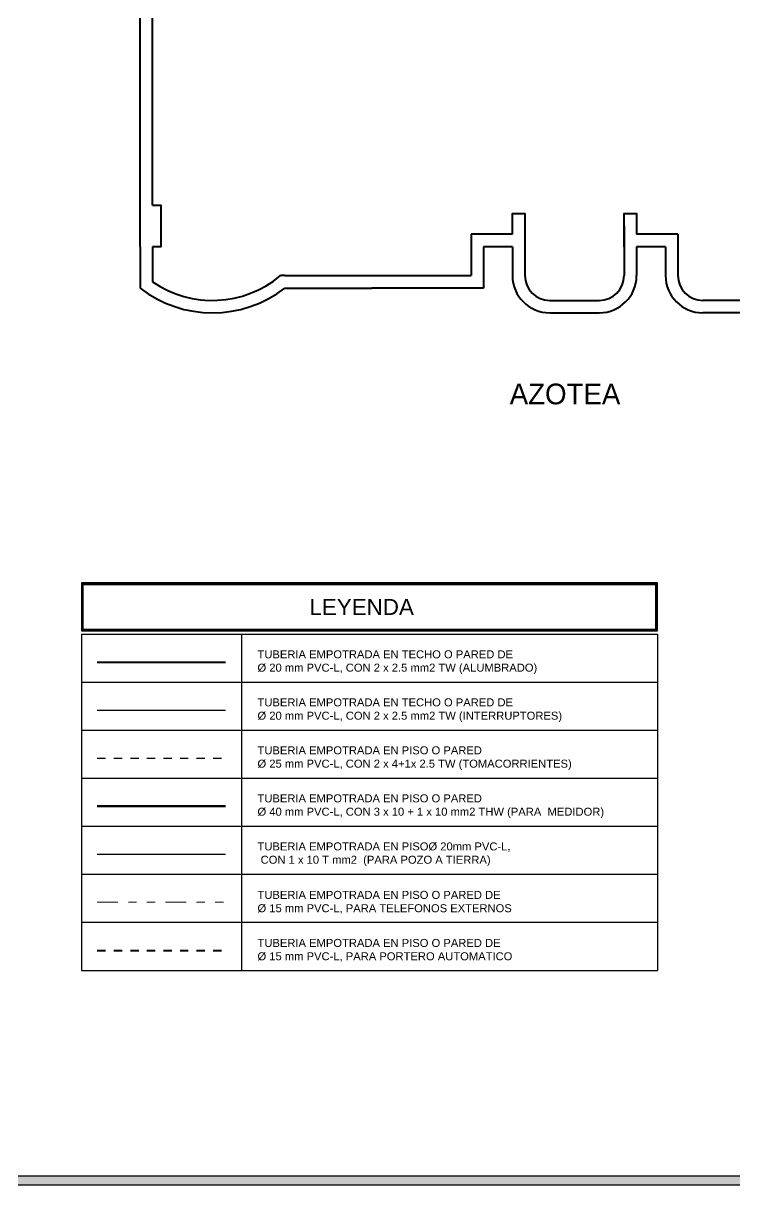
# Model space of a CAD drawing. Header units: metres. Extents: x 1996 to 3973, y 1775 to 3610.
# Drawn here: x 2248.66 to 2257.26, y 1775.02 to 1789.07 of the extents above; entities that cross this region are included whole.
import ezdxf
from ezdxf.enums import TextEntityAlignment as Align

# ---------------------------------------------------------------- set-up
doc = ezdxf.new("R2010")
doc.units = ezdxf.units.M
for name, pattern in [('MORSE_D', [1.25, 0.5, -0.25, 0, -0.25, 0, -0.25]), ('TRAZO_Y_PUNTO2', [0.4, 0.2, -0.1, 0, -0.1]), ('TRAZOS1', [0.15, 0.1, -0.05])]:
    doc.linetypes.add(name, pattern=pattern)
for name, color, linetype in [('0.4', 4, 'Continuous'), ('CIRCUITO TV', 32, 'TV_LINE'), ('VIVIENDA1', 7, 'Continuous')]:
    doc.layers.add(name, color=color, linetype=linetype)
for name, color, linetype, lineweight in [('CABLE-INTERRUPTOR', 2, 'Continuous', 25), ('CABLE-LUZ', 1, 'Continuous', 40), ('CABLE-MEDIDOR', 6, 'Continuous', 60), ('CABLE-TELEFONO', 33, 'TRAZO_Y_PUNTO2', 40), ('CABLE-TOMACORRIENTE', 3, 'TRAZOS1', 30), ('CUAD', 174, 'Continuous', 30), ('TEX-CORTE', 31, 'Continuous', 13), ('TIMBRE', 3, 'TRAZO_Y_PUNTO2', 20)]:
    doc.layers.add(name, color=color, linetype=linetype, lineweight=lineweight)
doc.styles.add('A-2', font='swissel.ttf', dxfattribs={"height": 0.1})
doc.styles.add('huber', font='comic.ttf', dxfattribs={"height": 0.13})
doc.styles.add('S-2', font='arial.ttf', dxfattribs={"height": 0.2})
doc.styles.get("Standard").update_dxf_attribs({"font": 'arial.ttf'})
doc.linetypes.add('TV_LINE', pattern='A,0.5,-0.2,["TV",Standard,S=0.1,R=0,X=-0.1,Y=-0.05],-0.25', length=0.95)

msp = doc.modelspace()

# ---------------------------------------------------------------- hatches: boundary and pattern name
h = msp.add_hatch(color=6)
h.dxf.hatch_style = 1
h.set_gradient(color1=(255, 0, 255), color2=(255, 51, 255), one_color=1, tint=0.6, name='CYLINDER')
h.paths.add_polyline_path([(2268.549, 1775.019), (2268.549, 1805.639), (2228.483, 1805.639), (2228.483, 1775.019)])
h.paths.add_polyline_path([(2268.444, 1775.128), (2268.444, 1805.534), (2228.587, 1805.534), (2228.587, 1775.128)], flags=16)

# ---------------------------------------------------------------- linework, layer by layer
at = {"layer": '0.4', "lineweight": 40}
for p, q in [((2250.073, 1786.864), (2250.073, 1789.164)), ((2250.223, 1786.864), (2250.223, 1789.164)), ((2250.223, 1786.864), (2250.323, 1786.864)), ((2250.223, 1786.864), (2250.323, 1786.864)), ((2250.323, 1786.864), (2250.323, 1786.364)), ((2250.323, 1786.864), (2250.323, 1786.364)), ((2254.573, 1786.764), (2254.723, 1786.764)), ((2254.573, 1786.514), (2254.573, 1786.764)), ((2254.573, 1786.764), (2254.723, 1786.764)), ((2254.573, 1786.514), (2254.573, 1786.764)), ((2254.723, 1786.764), (2254.723, 1786.364)), ((2254.723, 1786.764), (2254.723, 1786.364)), ((2255.923, 1786.764), (2256.073, 1786.764)), ((2255.923, 1786.364), (2255.923, 1786.764)), ((2255.923, 1786.764), (2256.073, 1786.764)), ((2255.923, 1786.364), (2255.923, 1786.764)), ((2256.073, 1786.764), (2256.073, 1786.514)), ((2256.073, 1786.764), (2256.073, 1786.514)), ((2254.573, 1786.514), (2254.073, 1786.514)), ((2254.073, 1786.514), (2254.073, 1786.014)), ((2255.923, 1786.614), (2255.923, 1786.364)), ((2256.073, 1786.614), (2256.073, 1786.514)), ((2256.573, 1786.514), (2256.073, 1786.514)), ((2256.573, 1786.514), (2256.073, 1786.514)), ((2256.573, 1786.514), (2256.573, 1786.364)), ((2250.073, 1786.364), (2250.073, 1785.94)), ((2250.323, 1786.364), (2250.223, 1786.364)), ((2250.223, 1786.364), (2250.223, 1785.94)), ((2250.323, 1786.364), (2250.223, 1786.364)), ((2250.323, 1786.364), (2250.223, 1786.364)), ((2254.223, 1786.364), (2254.223, 1785.864)), ((2254.573, 1786.364), (2254.223, 1786.364)), ((2254.573, 1786.364), (2254.573, 1786.014)), ((2254.723, 1786.364), (2254.723, 1786.014)), ((2255.923, 1786.364), (2255.923, 1786.014)), ((2256.423, 1786.364), (2256.073, 1786.364)), ((2256.073, 1786.364), (2256.073, 1786.014)), ((2256.073, 1786.364), (2256.073, 1786.364)), ((2256.423, 1786.364), (2256.423, 1786.014)), ((2256.573, 1786.364), (2256.573, 1786.014)), ((2251.823, 1786.014), (2251.77, 1786.014)), ((2251.823, 1786.014), (2252.873, 1786.014)), ((2252.873, 1786.014), (2254.073, 1786.014)), ((2250.073, 1785.94), (2250.073, 1785.864)), ((2250.223, 1785.94), (2250.223, 1785.94)), ((2251.823, 1785.864), (2252.873, 1785.864)), ((2254.223, 1785.864), (2252.873, 1785.864)), ((2254.573, 1785.864), (2254.573, 1785.864)), ((2255.023, 1785.714), (2255.623, 1785.714)), ((2258.173, 1785.714), (2256.873, 1785.714)), ((2255.023, 1785.564), (2255.623, 1785.564)), ((2258.173, 1785.564), (2256.873, 1785.564))]:
    msp.add_line(p, q, dxfattribs=at)
for points in [[(2250.073, 1786.364), (2250.073, 1786.864)], [(2250.223, 1786.864), (2250.323, 1786.864), (2250.323, 1786.364), (2250.223, 1786.364)], [(2254.573, 1786.514), (2254.573, 1786.764), (2254.723, 1786.764), (2254.723, 1786.364)], [(2255.923, 1786.364), (2255.923, 1786.364), (2255.923, 1786.764), (2256.073, 1786.764), (2256.073, 1786.514)]]:
    msp.add_lwpolyline(points, dxfattribs=at)
for centre, radius, start, end in [((2250.948, 1786.989), 1.275, 235.3671, 310.1154), ((2255.023, 1786.014), 0.45, 180, 270), ((2255.023, 1786.014), 0.3, 180, 270), ((2255.623, 1786.014), 0.45, 270, 0), ((2255.623, 1786.014), 0.3, 270, 0), ((2256.873, 1786.014), 0.45, 180, 270), ((2256.873, 1786.014), 0.3, 180, 270), ((2250.948, 1786.989), 1.425, 232.1395, 307.8605)]:
    msp.add_arc(centre, radius, start, end, dxfattribs=at)
at = {"layer": 'CABLE-INTERRUPTOR'}
msp.add_line((2249.556, 1780.758), (2251.105, 1780.758), dxfattribs=at)
at = {"layer": 'CABLE-LUZ'}
msp.add_line((2249.556, 1781.339), (2251.105, 1781.339), dxfattribs=at)
at = {"layer": 'CABLE-MEDIDOR'}
msp.add_line((2249.556, 1779.597), (2251.105, 1779.597), dxfattribs=at)
at = {"layer": 'CABLE-TELEFONO', "ltscale": 0.5}
msp.add_line((2249.556, 1777.854), (2251.105, 1777.854), dxfattribs=at)
at = {"layer": 'CABLE-TOMACORRIENTE'}
msp.add_line((2249.556, 1780.178), (2251.105, 1780.178), dxfattribs=at)
at = {"layer": 'CIRCUITO TV', "ltscale": 0.75}
msp.add_line((2249.556, 1779.016), (2251.105, 1779.016), dxfattribs=at)
at = {"layer": 'CUAD'}
for p, q in [((2249.363, 1781.678), (2249.363, 1777.612)), ((2249.363, 1781.678), (2256.326, 1781.678)), ((2251.299, 1781.678), (2251.299, 1777.612)), ((2256.326, 1781.678), (2256.326, 1777.612)), ((2249.363, 1781.097), (2256.326, 1781.097)), ((2249.363, 1780.516), (2256.326, 1780.516)), ((2249.363, 1779.936), (2256.326, 1779.936)), ((2249.363, 1779.355), (2256.326, 1779.355)), ((2249.363, 1778.774), (2256.326, 1778.774)), ((2249.363, 1778.193), (2256.326, 1778.193)), ((2249.363, 1777.612), (2256.326, 1777.612))]:
    msp.add_line(p, q, dxfattribs=at)
at = {"layer": 'CUAD', "const_width": 0.029}
msp.add_lwpolyline([(2256.311, 1782.283), (2249.377, 1782.283), (2249.377, 1781.731), (2256.311, 1781.731)], close=True, dxfattribs=at)
at = {"layer": 'CUAD'}
msp.add_lwpolyline([(2256.326, 1782.298), (2249.363, 1782.298), (2249.363, 1781.717), (2256.326, 1781.717)], close=True, dxfattribs=at)
at = {"layer": 'TIMBRE', "linetype": 'MORSE_D', "ltscale": 0.5}
msp.add_line((2249.556, 1778.435), (2251.105, 1778.435), dxfattribs=at)
at = {"layer": 'VIVIENDA1', "color": 6, "linetype": 'ByBlock', "lineweight": 30}
for points in [[(2268.549, 1775.019), (2268.549, 1805.639), (2228.483, 1805.639), (2228.483, 1775.019)], [(2268.444, 1775.128), (2268.444, 1805.534), (2228.587, 1805.534), (2228.587, 1775.128)]]:
    msp.add_lwpolyline(points, close=True, dxfattribs=at)

# ---------------------------------------------------------------- texts
at = {"insert": (2254.54, 1784.708), "char_height": 0.25, "attachment_point": 1, "style": 'huber'}
msp.add_mtext('{\\C1;AZOTEA}', dxfattribs=at)
at = {"layer": 'TEX-CORTE', "style": 'S-2'}
msp.add_text('LEYENDA', height=0.1936, dxfattribs=at).set_placement((2252.751, 1782.007), align=Align.MIDDLE_CENTER)
at = {"layer": 'TEX-CORTE', "char_height": 0.0968, "width": 4.84, "attachment_point": 4, "style": 'A-2'}
for s, insert in [('TUBERIA EMPOTRADA EN TECHO O PARED DE\\P%%C 20 mm PVC-L, CON 2 x 2.5 mm2 TW (ALUMBRADO)', (2251.492, 1781.339)), ('TUBERIA EMPOTRADA EN TECHO O PARED DE\\P%%C 20 mm PVC-L, CON 2 x 2.5 mm2 TW (INTERRUPTORES)', (2251.492, 1780.758)), ('TUBERIA EMPOTRADA EN PISO O PARED\\P%%C 25 mm PVC-L, CON 2 x 4+1x 2.5 TW (TOMACORRIENTES)', (2251.492, 1780.178)), ('TUBERIA EMPOTRADA EN PISO O PARED\\P%%C 40 mm PVC-L, CON 3 x 10 + 1 x 10 mm2 THW (PARA  MEDIDOR)', (2251.492, 1779.597)), ('TUBERIA EMPOTRADA EN PISO%%C 20mm PVC-L,\\P CON 1 x 10 T mm2  (PARA POZO A TIERRA)', (2251.492, 1779.016)), ('TUBERIA EMPOTRADA EN PISO O PARED DE\\P%%C 15 mm PVC-L, PARA TELEFONOS EXTERNOS', (2251.492, 1778.435)), ('TUBERIA EMPOTRADA EN PISO O PARED DE\\P%%C 15 mm PVC-L, PARA PORTERO AUTOMATICO', (2251.492, 1777.854))]:
    msp.add_mtext(s, dxfattribs=dict(at, insert=insert))

doc.saveas('drawing.dxf')
